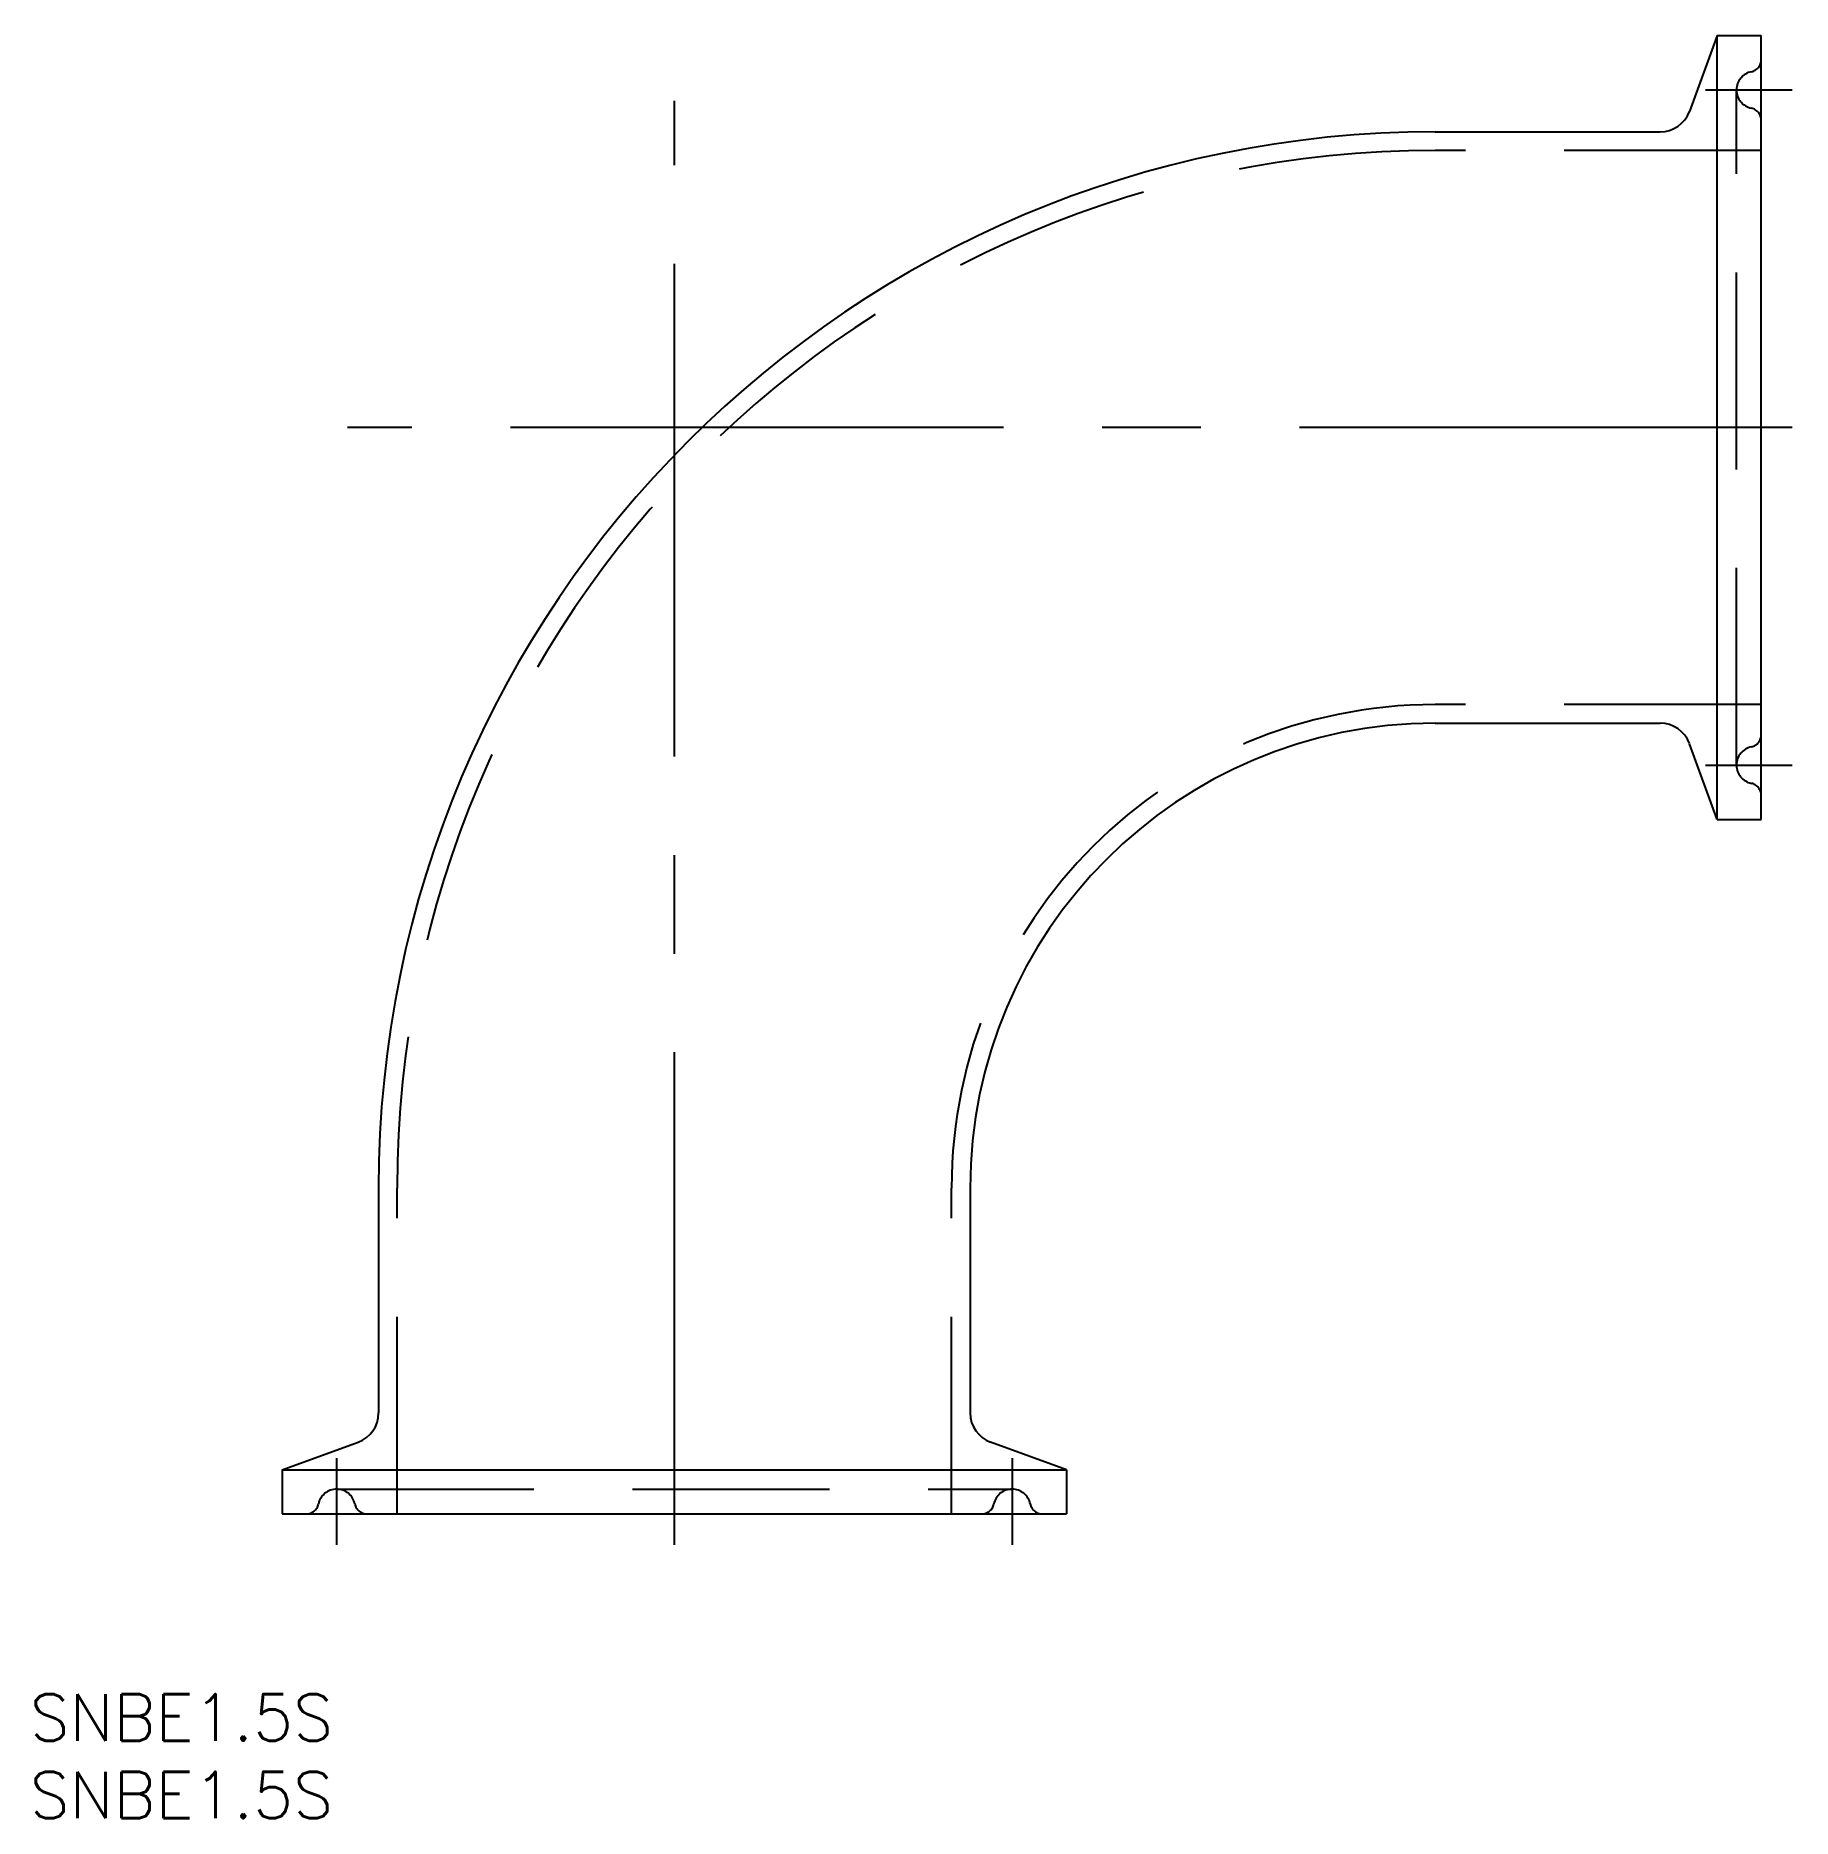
# Model space of a CAD drawing. Extents: x -41 to 72, y -20 to 95.
import ezdxf

# ---------------------------------------------------------------- set-up
doc = ezdxf.new("R2010")
doc.units = 0
doc.linetypes.add('CENTER', pattern=[50.8, 31.75, -6.35, 6.35, -6.35])
doc.linetypes.add('DASHED', pattern=[19.05, 12.7, -6.35])
doc.layers.get('0').update_dxf_attribs({"linetype": 'CONTINUOUS'})
doc.layers.add('CENTER', color=1, linetype='CENTER')
doc.styles.get("Standard").update_dxf_attribs({"font": 'txt.shx', "height": 3, "bigfont": 'bigfont.shx'})

msp = doc.modelspace()

# ---------------------------------------------------------------- linework, layer by layer
at = {"color": 7, "linetype": 'CONTINUOUS'}
for p, q in [((67.15, 95.25), (65.37, 90.37)), ((67.15, 44.75), (67.15, 95.25)), ((67.15, 95.25), (70, 95.25)), ((70, 44.75), (70, 95.25)), ((49, 89.05), (63.49, 89.05)), ((49, 50.95), (63.49, 50.95)), ((67.15, 44.75), (65.37, 49.63)), ((67.15, 44.75), (70, 44.75)), ((-19.05, 21), (-19.05, 6.51)), ((19.05, 21), (19.05, 6.51)), ((-25.25, 2.85), (-20.37, 4.63)), ((25.25, 2.85), (20.37, 4.63)), ((-25.25, 2.85), (25.25, 2.85)), ((-25.25, 2.85), (-25.25, 0)), ((25.25, 2.85), (25.25, 0)), ((-25.25, 0), (25.25, 0))]:
    msp.add_line(p, q, dxfattribs=at)
at = {"color": 3, "linetype": 'DASHED'}
for p, q in [((68.4, 48.25), (68.4, 91.75)), ((70, 87.85), (49, 87.85)), ((70, 52.15), (49, 52.15)), ((-17.85, 0), (-17.85, 21)), ((17.85, 0), (17.85, 21)), ((-21.75, 1.6), (21.75, 1.6))]:
    msp.add_line(p, q, dxfattribs=at)
for centre, radius, start, end in [((69.2, 93.71), 0.8, 281.537, 0), ((69.6, 91.75), 1.2, 101.537, 258.463), ((69.2, 89.79), 0.8, 0, 78.463), ((49, 21), 66.85, 90, 180), ((49, 21), 31.15, 90, 180), ((69.6, 48.25), 1.2, 101.537, 258.463), ((69.2, 50.21), 0.8, 281.537, 0), ((69.2, 46.29), 0.8, 0, 78.463), ((-21.75, 0.4), 1.2, 11.537, 168.463), ((21.75, 0.4), 1.2, 11.537, 168.463), ((-23.71, 0.8), 0.8, 270, 348.463), ((-19.79, 0.8), 0.8, 191.537, 270), ((19.79, 0.8), 0.8, 270, 348.463), ((23.71, 0.8), 0.8, 191.537, 270)]:
    msp.add_arc(centre, radius, start, end, dxfattribs=at)
at = {"color": 7, "linetype": 'CONTINUOUS'}
for centre, radius, start, end in [((63.49, 91.05), 2, 270, 340), ((49, 21), 68.05, 90, 180), ((49, 21), 29.95, 90, 180), ((63.49, 48.95), 2, 20, 90), ((-21.05, 6.51), 2, 290, 0), ((21.05, 6.51), 2, 180, 250)]:
    msp.add_arc(centre, radius, start, end, dxfattribs=at)
at = {"layer": 'CENTER', "color": 1, "linetype": 'CENTER'}
for p, q in [((0, -2), (0, 91.05)), ((66.4, 91.75), (72, 91.75)), ((72, 70), (-21.05, 70)), ((66.4, 48.25), (72, 48.25)), ((-21.75, 3.6), (-21.75, -2)), ((21.75, 3.6), (21.75, -2))]:
    msp.add_line(p, q, dxfattribs=at)

# ---------------------------------------------------------------- texts
at = {"color": 7, "linetype": 'CONTINUOUS'}
for p in [(-41.52, -14.61), (-41.52, -19.61)]:
    msp.add_text('SNBE1.5S', height=3, dxfattribs=at).set_placement(p)

doc.saveas('drawing.dxf')
